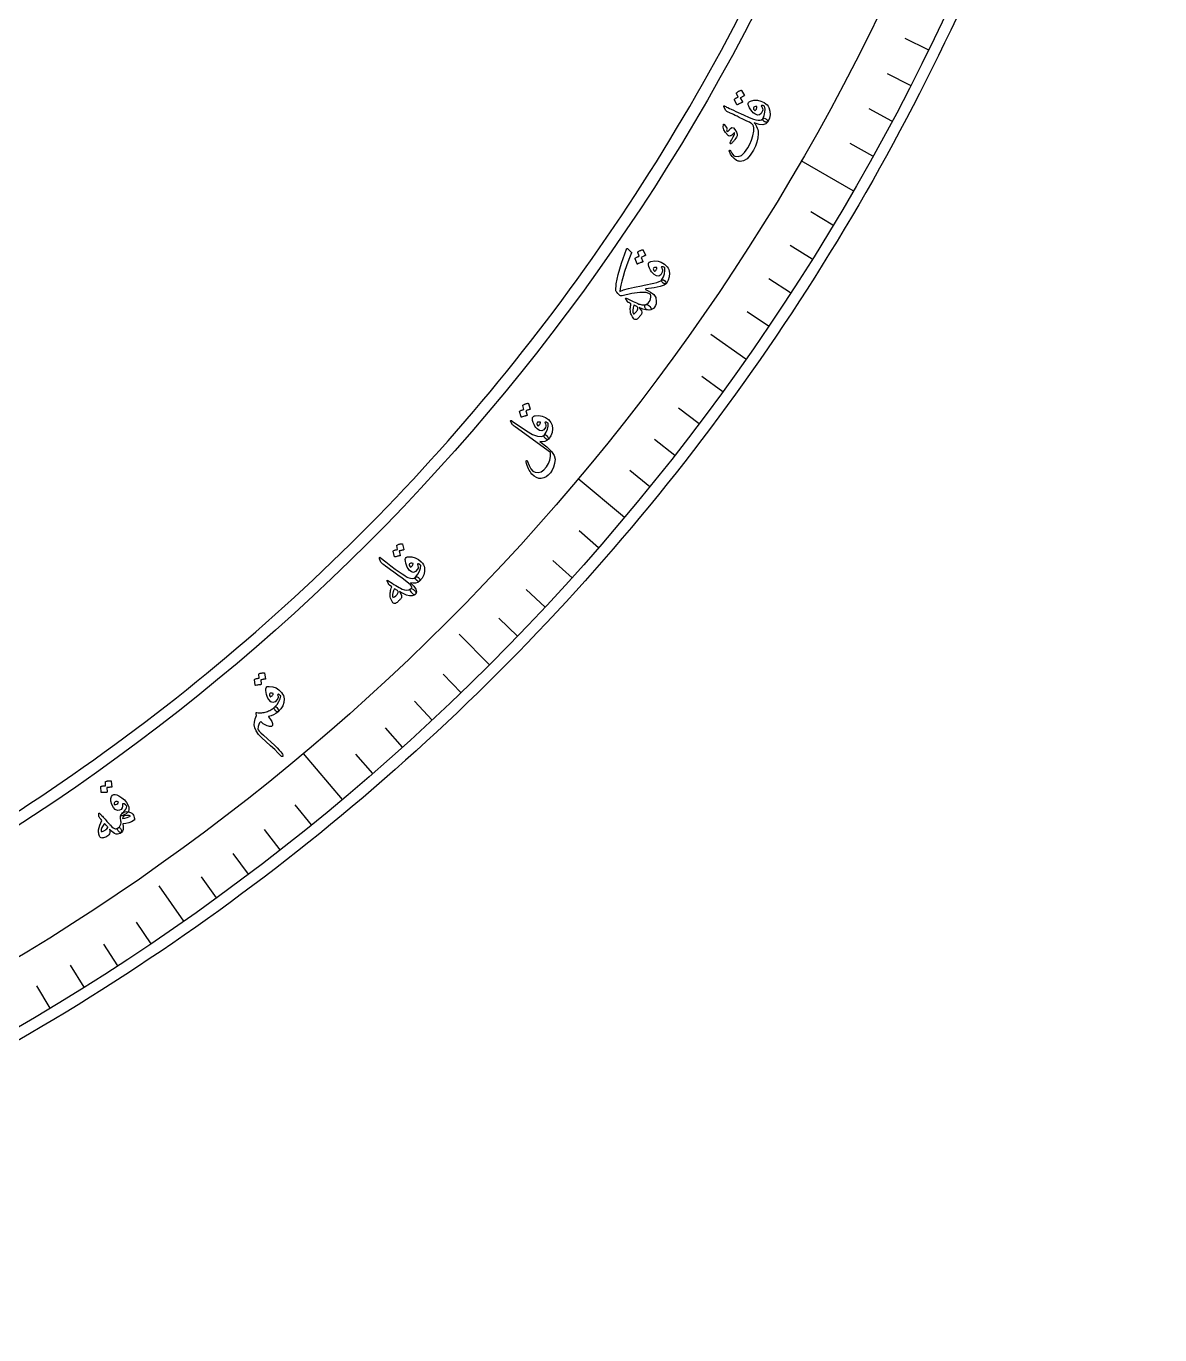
# Model space of a CAD drawing. Header units: millimetres. Extents: x -92 to 92, y -92 to 118.
# Drawn here: x 45.9 to 91, y -91 to -39 of the extents above; entities that cross this region are included whole.
import ezdxf

# ---------------------------------------------------------------- set-up
doc = ezdxf.new("R2010")
doc.units = ezdxf.units.MM
for name, color, linetype in [('CUT_INNER', 6, 'Continuous'), ('CUT_OUTER', 1, 'Continuous'), ('ENGRAVE', 7, 'Continuous'), ('ENGRAVE_FINE', 8, 'Continuous'), ('TEXT', 5, 'Continuous')]:
    doc.layers.add(name, color=color, linetype=linetype)

msp = doc.modelspace()

# ---------------------------------------------------------------- linework, layer by layer
at = {"layer": 'CUT_INNER'}
msp.add_lwpolyline([(45.656, -70.1783), (46.0857, -69.8968), (46.5137, -69.6127), (46.94, -69.326), (47.3645, -69.0367), (47.7872, -68.7448), (48.2081, -68.4502), (48.6272, -68.1532), (49.0445, -67.8535), (49.4599, -67.5513), (49.8734, -67.2465), (50.2851, -66.9393), (50.6949, -66.6295), (51.1028, -66.3171), (51.5087, -66.0023), (51.9127, -65.685), (52.3148, -65.3653), (52.7149, -65.043), (53.113, -64.7184), (53.5091, -64.3913), (53.9032, -64.0617), (54.2952, -63.7298), (54.6853, -63.3954), (55.0732, -63.0587), (55.4591, -62.7196), (55.8429, -62.3781), (56.2246, -62.0343), (56.6042, -61.6881), (56.9816, -61.3396), (57.3569, -60.9889), (57.7301, -60.6358), (58.101, -60.2804), (58.4698, -59.9228), (58.8364, -59.5629), (59.2007, -59.2007), (59.5629, -58.8364), (59.9228, -58.4698), (60.2804, -58.101), (60.6358, -57.7301), (60.9889, -57.3569), (61.3396, -56.9816), (61.6881, -56.6042), (62.0343, -56.2246), (62.3781, -55.8429), (62.7196, -55.4591), (63.0587, -55.0732), (63.3954, -54.6853), (63.7298, -54.2952), (64.0617, -53.9032), (64.3913, -53.5091), (64.7184, -53.113), (65.043, -52.7149), (65.3653, -52.3148), (65.685, -51.9127), (66.0023, -51.5087), (66.3171, -51.1028), (66.6295, -50.6949), (66.9393, -50.2851), (67.2465, -49.8734), (67.5513, -49.4599), (67.8535, -49.0445), (68.1532, -48.6272), (68.4502, -48.2081), (68.7448, -47.7872), (69.0367, -47.3645), (69.326, -46.94), (69.6127, -46.5137), (69.8968, -46.0857), (70.1783, -45.656), (70.4571, -45.2245), (70.7333, -44.7913), (71.0068, -44.3565), (71.2776, -43.92), (71.5457, -43.4818), (71.8112, -43.042), (72.0739, -42.6005), (72.334, -42.1575), (72.5913, -41.7129), (72.8459, -41.2667), (73.0977, -40.8189), (73.3468, -40.3696), (73.5931, -39.9188), (73.8367, -39.4665), (74.0774, -39.0127), (74.3154, -38.5575)], dxfattribs=at)
at = {"layer": 'CUT_OUTER'}
msp.add_lwpolyline([(82.9535, -38.613), (82.715, -39.1213), (82.4734, -39.6281), (82.2287, -40.1334), (81.9809, -40.6372), (81.73, -41.1394), (81.4761, -41.6401), (81.219, -42.1393), (80.9589, -42.6368), (80.6958, -43.1328), (80.4296, -43.6271), (80.1604, -44.1198), (79.8882, -44.6108), (79.613, -45.1002), (79.3347, -45.5878), (79.0535, -46.0738), (78.7693, -46.558), (78.4822, -47.0404), (78.1921, -47.5211), (77.899, -48), (77.603, -48.477), (77.3041, -48.9523), (77.0023, -49.4257), (76.6976, -49.8972), (76.39, -50.3669), (76.0795, -50.8347), (75.7661, -51.3005), (75.4499, -51.7645), (75.1309, -52.2264), (74.809, -52.6864), (74.4843, -53.1445), (74.1568, -53.6005), (73.8266, -54.0545), (73.4935, -54.5065), (73.1577, -54.9564), (72.8191, -55.4043), (72.4778, -55.85), (72.1337, -56.2937), (71.7869, -56.7352), (71.4375, -57.1746), (71.0853, -57.6119), (70.7305, -58.047), (70.373, -58.4799), (70.0128, -58.9106), (69.65, -59.3391), (69.2846, -59.7653), (68.9166, -60.1893), (68.546, -60.611), (68.1728, -61.0305), (67.797, -61.4476), (67.4187, -61.8625), (67.0379, -62.275), (66.6545, -62.6852), (66.2686, -63.093), (65.8802, -63.4984), (65.4894, -63.9014), (65.096, -64.3021), (64.7003, -64.7003), (64.3021, -65.096), (63.9014, -65.4894), (63.4984, -65.8802), (63.093, -66.2686), (62.6852, -66.6545), (62.275, -67.0379), (61.8625, -67.4187), (61.4476, -67.797), (61.0305, -68.1728), (60.611, -68.546), (60.1893, -68.9166), (59.7653, -69.2846), (59.3391, -69.65), (58.9106, -70.0128), (58.4799, -70.373), (58.047, -70.7305), (57.6119, -71.0853), (57.1746, -71.4375), (56.7352, -71.7869), (56.2937, -72.1337), (55.85, -72.4778), (55.4043, -72.8191), (54.9564, -73.1577), (54.5065, -73.4935), (54.0545, -73.8266), (53.6005, -74.1568), (53.1445, -74.4843), (52.6864, -74.809), (52.2264, -75.1309), (51.7645, -75.4499), (51.3005, -75.7661), (50.8347, -76.0795), (50.3669, -76.39), (49.8972, -76.6976), (49.4257, -77.0023), (48.9523, -77.3041), (48.477, -77.603), (48, -77.899), (47.5211, -78.1921), (47.0404, -78.4822), (46.558, -78.7693), (46.0738, -79.0535), (45.5878, -79.3347)], dxfattribs=at)
at = {"layer": 'ENGRAVE'}
for points in [[(78.8372, -45.5167), (76.7627, -44.3189)], [(74.5702, -52.2146), (73.1685, -51.2332)], [(69.7356, -58.5151), (67.9006, -56.9753)], [(64.3703, -64.3703), (63.1604, -63.1604)], [(58.5151, -69.7356), (56.9753, -67.9006)], [(52.2146, -74.5702), (51.2332, -73.1685)]]:
    msp.add_lwpolyline(points, dxfattribs=at)
for radius in [91.0333, 88.6379, 84.1891]:
    msp.add_circle((0, 0), radius, dxfattribs=at)
at = {"layer": 'ENGRAVE_FINE'}
for points in [[(81.8202, -39.9064), (80.8975, -39.4563)], [(81.1113, -41.3283), (80.1966, -40.8622)], [(80.3777, -42.7376), (79.4712, -42.2556)], [(79.6196, -44.1338), (78.7217, -43.6361)], [(78.0308, -46.8856), (77.1508, -46.3569)], [(77.2007, -48.2403), (76.33, -47.6963)], [(76.347, -49.5803), (75.486, -49.0212)], [(75.4701, -50.9052), (74.619, -50.3311)], [(73.6475, -53.5081), (72.817, -52.9046)], [(72.7025, -54.7852), (71.8826, -54.1674)], [(71.7353, -56.0457), (70.9263, -55.4137)], [(70.7462, -57.2891), (69.9484, -56.6431)], [(68.7037, -59.7233), (67.9289, -59.0497)], [(67.651, -60.9132), (66.888, -60.2263)], [(66.5776, -62.0846), (65.8267, -61.3844)], [(65.4839, -63.2371), (64.7454, -62.5239)], [(63.2371, -65.4839), (62.5239, -64.7454)], [(62.0846, -66.5776), (61.3844, -65.8267)], [(60.9132, -67.651), (60.2263, -66.888)], [(59.7233, -68.7037), (59.0497, -67.9289)], [(57.2891, -70.7462), (56.6431, -69.9484)], [(56.0457, -71.7353), (55.4137, -70.9263)], [(54.7852, -72.7025), (54.1674, -71.8826)], [(53.5081, -73.6475), (52.9046, -72.817)], [(50.9052, -75.4701), (50.3311, -74.619)], [(49.5803, -76.347), (49.0212, -75.486)], [(48.2403, -77.2007), (47.6963, -76.33)], [(46.8856, -78.0308), (46.3569, -77.1508)]]:
    msp.add_lwpolyline(points, dxfattribs=at)
at = {"layer": 'TEXT'}
for points in [[(74.1902, -41.6372), (74.1889, -41.6329), (74.1894, -41.6281), (74.1917, -41.6228), (74.1956, -41.6171), (74.216, -41.6), (74.2368, -41.5841), (74.2581, -41.5693), (74.2798, -41.5557), (74.3022, -41.5432), (74.3255, -41.5317), (74.3497, -41.5212), (74.3747, -41.5118), (74.3813, -41.5109), (74.387, -41.5121), (74.3919, -41.5154), (74.3961, -41.5208), (74.5066, -41.7217), (74.5072, -41.7259), (74.5048, -41.7302), (74.4994, -41.7346), (74.491, -41.7391), (74.4841, -41.7417), (74.4741, -41.7464), (74.4608, -41.7533), (74.4442, -41.7623), (74.4242, -41.7736), (74.4006, -41.7872), (74.3732, -41.803), (74.3422, -41.8212), (74.4265, -41.9791), (74.4284, -41.9853), (74.4265, -41.9908), (74.421, -41.9957), (74.4118, -42), (74.4038, -42.0036), (74.3916, -42.0097), (74.3752, -42.018), (74.3544, -42.0287), (74.3293, -42.0419), (74.2996, -42.0581), (74.2653, -42.077), (74.2265, -42.0989), (74.2212, -42.1004), (74.217, -42.1), (74.2139, -42.0977), (74.2119, -42.0935), (74.1104, -41.8936), (74.1091, -41.8893), (74.1096, -41.8845), (74.1119, -41.8792), (74.1158, -41.8735), (74.1323, -41.8585), (74.1494, -41.8446), (74.1672, -41.8318), (74.1857, -41.8201), (74.2046, -41.8094), (74.224, -41.7996), (74.2437, -41.7908), (74.2639, -41.7829)], [(73.6941, -42.1648), (73.6857, -42.1456), (73.6867, -42.1352), (73.6972, -42.1333), (73.7171, -42.1402), (73.7343, -42.1481), (73.7627, -42.1615), (73.8021, -42.1804), (73.8527, -42.2046), (73.9144, -42.2341), (73.9873, -42.2688), (74.0715, -42.3086), (74.1669, -42.3535), (74.4666, -42.4922), (74.6988, -42.5948), (74.8636, -42.6614), (74.9608, -42.6919), (75.0522, -42.7031), (75.1289, -42.7006), (75.1908, -42.6845), (75.238, -42.6549), (75.2583, -42.6398), (75.2805, -42.6317), (75.3046, -42.6307), (75.3307, -42.6366), (75.3564, -42.6476), (75.3795, -42.662), (75.4, -42.6797), (75.4179, -42.7007), (75.4316, -42.7219), (75.4396, -42.7403), (75.4418, -42.7558), (75.4383, -42.7684), (75.3581, -42.8531), (75.2419, -42.8875), (75.0898, -42.8717), (74.9018, -42.8056), (74.934, -42.8509), (74.9641, -42.9017), (74.9921, -42.958), (75.0181, -43.0198), (75.0378, -43.0793), (75.0513, -43.1366), (75.0586, -43.192), (75.0597, -43.2452), (75.042, -43.4115), (75.0048, -43.5752), (74.948, -43.7364), (74.8716, -43.8948), (74.7437, -44.0972), (74.6117, -44.2399), (74.4761, -44.3229), (74.3369, -44.3464), (74.2984, -44.3418), (74.2627, -44.3335), (74.2299, -44.3218), (74.1999, -44.3065), (74.1024, -44.2332), (74.0214, -44.1485), (73.9569, -44.0526), (73.9086, -43.9453), (73.9063, -43.9362), (73.9059, -43.9274), (73.9075, -43.9191), (73.9111, -43.9112), (73.9156, -43.9057), (73.9214, -43.9025), (73.9285, -43.9015), (73.9369, -43.9028), (73.944, -43.9068), (73.9508, -43.9133), (73.9572, -43.9221), (73.9634, -43.9334), (74.0081, -44.0147), (74.0508, -44.0767), (74.0916, -44.1195), (74.1306, -44.1428), (74.2579, -44.1553), (74.386, -44.1038), (74.5145, -43.9882), (74.6433, -43.8085), (74.7227, -43.6582), (74.7881, -43.4961), (74.8395, -43.3223), (74.877, -43.137), (74.8817, -43.0713), (74.8777, -43.0087), (74.8648, -42.9493), (74.843, -42.8929), (74.8325, -42.8763), (74.8149, -42.8584), (74.7904, -42.839), (74.759, -42.8182), (74.7041, -42.7868), (74.6099, -42.7387), (74.4766, -42.6741), (74.3042, -42.5929), (74.2138, -42.5507), (74.1358, -42.5142), (74.0701, -42.4836), (74.0168, -42.4588), (73.9755, -42.4396), (73.946, -42.4259), (73.9283, -42.4176), (73.9225, -42.4149), (73.8622, -42.3856), (73.8154, -42.3571), (73.7822, -42.3295), (73.7625, -42.3028)], [(74.6703, -41.9999), (74.6811, -41.9859), (74.6973, -41.9728), (74.7189, -41.9605), (74.7459, -41.949), (74.8874, -41.9144), (75.0259, -41.9125), (75.1614, -41.9434), (75.2939, -42.0072), (75.3569, -42.0513), (75.4086, -42.0984), (75.4492, -42.1484), (75.4786, -42.2014), (75.5208, -42.3436), (75.528, -42.486), (75.5001, -42.6284), (75.437, -42.7707), (75.4262, -42.7824), (75.41, -42.7886), (75.3885, -42.7892), (75.3617, -42.7841), (75.3477, -42.78), (75.334, -42.7747), (75.3206, -42.7683), (75.3074, -42.7607), (75.2947, -42.7525), (75.2829, -42.7442), (75.2718, -42.7358), (75.2616, -42.7273), (75.2452, -42.7101), (75.2357, -42.6926), (75.2328, -42.675), (75.2367, -42.6571), (75.2932, -42.5162), (75.3247, -42.3842), (75.3312, -42.261), (75.3127, -42.1467), (75.2792, -42.1329), (75.2516, -42.1236), (75.23, -42.1186), (75.2144, -42.1181), (75.1997, -42.1198), (75.1889, -42.1229), (75.1821, -42.1275), (75.1793, -42.1336), (75.1784, -42.1384), (75.1786, -42.1427), (75.1797, -42.1465), (75.1819, -42.1498), (75.214, -42.196), (75.2331, -42.2416), (75.2394, -42.2866), (75.2328, -42.331), (75.1812, -42.4418), (75.1112, -42.4983), (75.0229, -42.5008), (74.9163, -42.449), (74.8624, -42.4067), (74.8112, -42.3543), (74.7628, -42.2917), (74.7171, -42.2191), (74.6817, -42.1497), (74.6621, -42.0901), (74.6583, -42.0402), (74.6703, -41.9999)], [(74.8699, -42.2087), (74.8637, -42.2343), (74.8705, -42.2611), (74.8902, -42.2889), (74.923, -42.3178), (74.9289, -42.3209), (74.9333, -42.3229), (74.9362, -42.3236), (74.9376, -42.3231), (74.9557, -42.3038), (74.9714, -42.2828), (74.9847, -42.2601), (74.9957, -42.2357), (75.0029, -42.2128), (75.0061, -42.1924), (75.0053, -42.1746), (75.0005, -42.1593), (74.9506, -42.1642), (74.9122, -42.174), (74.8853, -42.1889), (74.8699, -42.2087)], [(73.6738, -42.8758), (73.6767, -42.8721), (73.6805, -42.8695), (73.685, -42.8681), (73.6903, -42.8679), (73.6942, -42.8691), (73.6981, -42.871), (73.702, -42.8736), (73.7058, -42.8769), (73.7962, -42.9911), (73.8048, -43.0036), (73.8105, -43.0148), (73.8133, -43.0247), (73.8131, -43.0332), (73.805, -43.0653), (73.8017, -43.0948), (73.8032, -43.1216), (73.8097, -43.1457), (73.8159, -43.1534), (73.8269, -43.1543), (73.8426, -43.1484), (73.863, -43.1357), (73.8744, -43.1259), (73.8858, -43.1156), (73.8972, -43.1047), (73.9085, -43.0932), (73.9199, -43.081), (73.9314, -43.068), (73.943, -43.0541), (73.9547, -43.0393), (74.0105, -42.9972), (74.0688, -43.0072), (74.1298, -43.0695), (74.1932, -43.184), (74.2082, -43.2248), (74.2171, -43.2613), (74.2199, -43.2936), (74.2167, -43.3216), (74.2075, -43.3491), (74.1898, -43.3842), (74.1635, -43.4268), (74.1288, -43.477), (74.1104, -43.5022), (74.092, -43.5256), (74.0736, -43.5472), (74.0552, -43.5668), (74.0372, -43.5849), (74.0199, -43.6015), (74.0035, -43.6168), (73.9879, -43.6307), (73.9757, -43.6378), (73.9645, -43.6413), (73.9543, -43.6414), (73.945, -43.638), (73.9371, -43.6315), (73.9333, -43.6237), (73.9337, -43.6146), (73.9381, -43.6043), (73.954, -43.5725), (73.9727, -43.5367), (73.994, -43.497), (74.018, -43.4533), (74.0627, -43.3718), (74.0945, -43.3063), (74.1135, -43.2569), (74.1197, -43.2237), (74.1192, -43.2186), (74.1169, -43.2147), (74.1127, -43.2119), (74.1068, -43.2103), (74.1025, -43.2104), (74.0975, -43.2123), (74.0919, -43.216), (74.0855, -43.2215), (74.0328, -43.2762), (74.0095, -43.2983), (73.9863, -43.3152), (73.963, -43.327), (73.9398, -43.3337), (73.9155, -43.3366), (73.8937, -43.334), (73.8744, -43.3258), (73.8576, -43.312), (73.7563, -43.199), (73.6919, -43.0886), (73.6644, -42.9809), (73.6738, -42.8758)], [(69.8218, -47.8291), (69.8262, -47.8235), (69.8309, -47.8193), (69.8358, -47.8163), (69.8409, -47.8147), (69.849, -47.814), (69.8577, -47.8163), (69.867, -47.8217), (69.8769, -47.8302), (70.0069, -47.9528), (70.0123, -47.9594), (70.0152, -47.9668), (70.0154, -47.9752), (70.0131, -47.9845), (69.9116, -48.2527), (69.822, -48.4992), (69.7447, -48.7241), (69.6797, -48.9275), (69.6275, -49.1093), (69.5882, -49.2694), (69.562, -49.4078), (69.549, -49.5245), (69.7037, -49.4596), (69.8989, -49.3995), (70.1347, -49.3441), (70.4111, -49.293), (70.526, -49.2718), (70.6466, -49.2474), (70.7729, -49.2197), (70.9049, -49.1886), (71.0254, -49.1572), (71.1171, -49.1283), (71.1801, -49.102), (71.2144, -49.0785), (71.2512, -49.0555), (71.2921, -49.0603), (71.3373, -49.093), (71.3865, -49.1534), (71.398, -49.1722), (71.4048, -49.1878), (71.4068, -49.2001), (71.404, -49.2092), (71.3219, -49.268), (71.1587, -49.3233), (70.9147, -49.3747), (70.5899, -49.4213), (70.5761, -49.4279), (70.5692, -49.4341), (70.5691, -49.4401), (70.5758, -49.4458), (70.6838, -49.5008), (70.7747, -49.5523), (70.8484, -49.6004), (70.905, -49.6451), (70.9353, -49.6829), (70.9597, -49.7219), (70.9784, -49.7618), (70.9912, -49.8028), (71.0038, -49.8771), (71.0042, -49.948), (70.9924, -50.0156), (70.9685, -50.0797), (70.9317, -50.1446), (70.8889, -50.1946), (70.8401, -50.2297), (70.7854, -50.2499), (70.7132, -50.2601), (70.6545, -50.2541), (70.6092, -50.2319), (70.5773, -50.1937), (70.5534, -50.1396), (70.5473, -50.0967), (70.5592, -50.065), (70.5891, -50.0445), (70.6401, -50.0181), (70.6846, -49.9815), (70.7225, -49.9348), (70.7539, -49.8779), (70.7759, -49.8155), (70.786, -49.7522), (70.7842, -49.688), (70.7705, -49.6229), (70.5936, -49.5673), (70.3469, -49.5614), (70.0304, -49.6043), (69.6442, -49.6952), (69.6116, -49.6993), (69.58, -49.6937), (69.5495, -49.6784), (69.5201, -49.6533), (69.4667, -49.5981), (69.428, -49.5533), (69.4038, -49.5189), (69.3941, -49.4949), (69.405, -49.2178), (69.4806, -48.8493), (69.6194, -48.3891), (69.8197, -47.8367), (69.8203, -47.8357), (69.8207, -47.8347), (69.8208, -47.8338), (69.8208, -47.8329), (69.8207, -47.832), (69.8208, -47.831), (69.8212, -47.8301), (69.8218, -47.8291)], [(70.2626, -47.9688), (70.2617, -47.9644), (70.2626, -47.9597), (70.2653, -47.9546), (70.2697, -47.9492), (70.2915, -47.934), (70.3137, -47.92), (70.3362, -47.9072), (70.359, -47.8955), (70.3824, -47.885), (70.4066, -47.8756), (70.4316, -47.8673), (70.4574, -47.86), (70.464, -47.8597), (70.4696, -47.8615), (70.4742, -47.8652), (70.4779, -47.8709), (70.5703, -48.0807), (70.5706, -48.0849), (70.5678, -48.089), (70.5621, -48.0929), (70.5533, -48.0967), (70.5463, -48.0986), (70.5358, -48.1024), (70.522, -48.1081), (70.5047, -48.1157), (70.4838, -48.1252), (70.459, -48.1366), (70.4304, -48.15), (70.3979, -48.1654), (70.4681, -48.3301), (70.4694, -48.3364), (70.4671, -48.3417), (70.4612, -48.3461), (70.4516, -48.3496), (70.4434, -48.3526), (70.4307, -48.3575), (70.4135, -48.3644), (70.3919, -48.3732), (70.3657, -48.3842), (70.3347, -48.3977), (70.2989, -48.4136), (70.2583, -48.4319), (70.2529, -48.433), (70.2488, -48.4322), (70.2459, -48.4297), (70.2442, -48.4253), (70.1606, -48.2173), (70.1598, -48.2129), (70.1607, -48.2081), (70.1634, -48.2031), (70.1678, -48.1977), (70.1856, -48.1842), (70.2038, -48.1719), (70.2227, -48.1607), (70.2421, -48.1506), (70.2619, -48.1416), (70.2821, -48.1336), (70.3025, -48.1265), (70.3232, -48.1204)], [(70.7091, -48.3722), (70.7211, -48.3592), (70.7384, -48.3475), (70.761, -48.3371), (70.7888, -48.3281), (70.9329, -48.306), (71.071, -48.3162), (71.2033, -48.3588), (71.3297, -48.434), (71.3885, -48.4835), (71.436, -48.5349), (71.4721, -48.5882), (71.4967, -48.6436), (71.5263, -48.789), (71.521, -48.9315), (71.4807, -49.0709), (71.4055, -49.2071), (71.3936, -49.2178), (71.3769, -49.2226), (71.3555, -49.2212), (71.3293, -49.2139), (71.3157, -49.2085), (71.3025, -49.202), (71.2897, -49.1945), (71.2772, -49.1858), (71.2653, -49.1765), (71.2543, -49.1672), (71.244, -49.1579), (71.2345, -49.1485), (71.2197, -49.1299), (71.2117, -49.1117), (71.2104, -49.0939), (71.2158, -49.0764), (71.2845, -48.941), (71.3274, -48.8122), (71.3446, -48.6901), (71.3362, -48.5746), (71.304, -48.558), (71.2774, -48.5462), (71.2563, -48.5394), (71.2408, -48.5375), (71.226, -48.5379), (71.215, -48.5401), (71.2078, -48.5441), (71.2044, -48.5499), (71.2031, -48.5546), (71.2029, -48.5589), (71.2038, -48.5628), (71.2057, -48.5662), (71.2336, -48.615), (71.2487, -48.6621), (71.251, -48.7075), (71.2405, -48.7512), (71.1794, -48.857), (71.1047, -48.9073), (71.0165, -48.9019), (70.9149, -48.8411), (70.8649, -48.7942), (70.8185, -48.7375), (70.7757, -48.6709), (70.7366, -48.5946), (70.7074, -48.5224), (70.6931, -48.4613), (70.6936, -48.4112), (70.7091, -48.3722)], [(70.8897, -48.5976), (70.8813, -48.6226), (70.8857, -48.6498), (70.9029, -48.6793), (70.933, -48.7109), (70.9386, -48.7146), (70.9429, -48.7169), (70.9457, -48.7179), (70.9471, -48.7175), (70.9668, -48.6999), (70.9843, -48.6803), (70.9996, -48.6588), (71.0127, -48.6355), (71.0218, -48.6133), (71.0268, -48.5933), (71.0276, -48.5755), (71.0241, -48.5598), (70.974, -48.5603), (70.9349, -48.5668), (70.9068, -48.5792), (70.8897, -48.5976)], [(70.5927, -50.0439), (70.6267, -50.0399), (70.6627, -50.0502), (70.7006, -50.0749), (70.7406, -50.114), (70.7803, -50.165), (70.8012, -50.2043), (70.8034, -50.232), (70.7868, -50.2478), (70.7003, -50.2644), (70.593, -50.2545), (70.4647, -50.2181), (70.3156, -50.1553), (70.3748, -50.232), (70.4129, -50.2965), (70.4299, -50.3487), (70.4257, -50.3885), (70.4176, -50.4057), (70.4078, -50.4235), (70.3964, -50.4419), (70.3834, -50.4609), (70.369, -50.4806), (70.3538, -50.501), (70.3377, -50.5221), (70.3206, -50.544), (70.2883, -50.5809), (70.2607, -50.6085), (70.2379, -50.6269), (70.2197, -50.6359), (70.1825, -50.6396), (70.1513, -50.6357), (70.1259, -50.6241), (70.1064, -50.6049), (70.0547, -50.5229), (70.0164, -50.4562), (69.9916, -50.4048), (69.9802, -50.3686), (69.9745, -50.3272), (69.9709, -50.2851), (69.9693, -50.2424), (69.9697, -50.199), (69.9723, -50.1545), (69.977, -50.1087), (69.9838, -50.0615), (69.9928, -50.0129), (69.9042, -49.9652), (69.8859, -49.9553), (69.871, -49.9446), (69.8593, -49.9331), (69.8509, -49.9209), (69.7883, -49.8105), (69.7832, -49.7931), (69.7899, -49.7851), (69.8085, -49.7862), (69.839, -49.7966), (69.9278, -49.8415), (70.0095, -49.8821), (70.0842, -49.9185), (70.1519, -49.9507), (70.2127, -49.9783), (70.2665, -50.0009), (70.3135, -50.0186), (70.3536, -50.0314), (70.4235, -50.0477), (70.4866, -50.0552), (70.543, -50.0539), (70.5927, -50.0439)], [(70.1153, -50.0659), (70.0849, -50.1716), (70.0719, -50.2651), (70.0761, -50.3464), (70.0978, -50.4154), (70.1195, -50.4071), (70.1423, -50.393), (70.1662, -50.3728), (70.1912, -50.3468), (70.2039, -50.3306), (70.2161, -50.3138), (70.2277, -50.2964), (70.2387, -50.2784), (70.2489, -50.2596), (70.258, -50.2398), (70.2661, -50.2191), (70.273, -50.1974), (70.2743, -50.1675), (70.2589, -50.1401), (70.227, -50.1149), (70.1784, -50.092), (70.1547, -50.0834), (70.1363, -50.0761), (70.1232, -50.0703), (70.1153, -50.0659)], [(65.6903, -54.0613), (65.6899, -54.0568), (65.6912, -54.0522), (65.6943, -54.0474), (65.6992, -54.0424), (65.7223, -54.0292), (65.7456, -54.0172), (65.7691, -54.0064), (65.7929, -53.9969), (65.8172, -53.9885), (65.8421, -53.9813), (65.8677, -53.9752), (65.8941, -53.9704), (65.9007, -53.9707), (65.9061, -53.9729), (65.9104, -53.977), (65.9135, -53.983), (65.9868, -54.2003), (65.9867, -54.2045), (65.9836, -54.2083), (65.9775, -54.2117), (65.9684, -54.2146), (65.9612, -54.2159), (65.9505, -54.2188), (65.9362, -54.2232), (65.9183, -54.2292), (65.8966, -54.2368), (65.8709, -54.246), (65.8412, -54.2568), (65.8075, -54.2692), (65.8626, -54.4395), (65.8634, -54.4459), (65.8606, -54.451), (65.8543, -54.4548), (65.8445, -54.4574), (65.836, -54.4597), (65.8229, -54.4634), (65.8053, -54.4687), (65.783, -54.4756), (65.7559, -54.4842), (65.7238, -54.4949), (65.6867, -54.5075), (65.6446, -54.5221), (65.6392, -54.5227), (65.6351, -54.5216), (65.6325, -54.5188), (65.6312, -54.5143), (65.5665, -54.2996), (65.5661, -54.2952), (65.5674, -54.2905), (65.5706, -54.2857), (65.5755, -54.2808), (65.5943, -54.2689), (65.6136, -54.2583), (65.6334, -54.2488), (65.6536, -54.2405), (65.6742, -54.2333), (65.695, -54.2271), (65.716, -54.2219), (65.7372, -54.2177)], [(65.8338, -55.0666), (66.074, -55.2082), (66.2784, -55.2807), (66.4471, -55.2842), (66.5797, -55.2187), (66.5951, -55.2202), (66.6166, -55.2343), (66.6443, -55.261), (66.6782, -55.3004), (66.7037, -55.3328), (66.719, -55.3593), (66.7243, -55.38), (66.7195, -55.3948), (66.6536, -55.4542), (66.5741, -55.4896), (66.4811, -55.5012), (66.3747, -55.4889), (66.6436, -55.6959), (66.8335, -55.8817), (66.9441, -56.0466), (66.9754, -56.1905), (66.9535, -56.3595), (66.9157, -56.5068), (66.862, -56.6325), (66.7925, -56.7364), (66.7072, -56.8266), (66.6174, -56.8937), (66.5231, -56.9377), (66.4245, -56.9586), (66.326, -56.9551), (66.2319, -56.9257), (66.1422, -56.8706), (66.0568, -56.7898), (66.0167, -56.7403), (65.9796, -56.6872), (65.9456, -56.6307), (65.9145, -56.5706), (65.8866, -56.5068), (65.8619, -56.4393), (65.8404, -56.3681), (65.822, -56.2931), (65.8213, -56.2836), (65.8225, -56.2748), (65.8255, -56.2669), (65.8304, -56.2596), (65.8358, -56.2548), (65.8421, -56.2519), (65.8492, -56.251), (65.8571, -56.252), (65.8649, -56.2555), (65.8715, -56.2618), (65.877, -56.2709), (65.8813, -56.2828), (65.9393, -56.4486), (66.0087, -56.5757), (66.0898, -56.6642), (66.1827, -56.7138), (66.3016, -56.7277), (66.4177, -56.696), (66.531, -56.6186), (66.6411, -56.4955), (66.718, -56.3691), (66.7695, -56.2326), (66.7959, -56.086), (66.7969, -55.9294), (65.3845, -54.9055), (65.3509, -54.8808), (65.3237, -54.8585), (65.3028, -54.8387), (65.2882, -54.8212), (65.2014, -54.6858), (65.2031, -54.6633), (65.2156, -54.6549), (65.239, -54.6604), (65.2731, -54.6799)], [(66.099, -54.5029), (66.1121, -54.4911), (66.1303, -54.481), (66.1537, -54.4727), (66.1823, -54.4662), (66.3277, -54.457), (66.4644, -54.4795), (66.5924, -54.5338), (66.7115, -54.6201), (66.7657, -54.6746), (66.8084, -54.73), (66.8395, -54.7864), (66.8591, -54.8437), (66.8756, -54.9912), (66.8576, -55.1326), (66.805, -55.2679), (66.7179, -55.3968), (66.7051, -55.4064), (66.6881, -55.4097), (66.6668, -55.4064), (66.6414, -55.3968), (66.6283, -55.3902), (66.6157, -55.3826), (66.6036, -55.3739), (66.592, -55.3641), (66.581, -55.3538), (66.5708, -55.3435), (66.5614, -55.3333), (66.5528, -55.3232), (66.5398, -55.3033), (66.5334, -55.2845), (66.5337, -55.2666), (66.5407, -55.2497), (66.6212, -55.121), (66.6754, -54.9965), (66.7035, -54.8764), (66.7054, -54.7607), (66.6749, -54.7412), (66.6494, -54.7271), (66.629, -54.7184), (66.6137, -54.7152), (66.5989, -54.7142), (66.5878, -54.7154), (66.5803, -54.7188), (66.5764, -54.7243), (66.5747, -54.7289), (66.5741, -54.7331), (66.5746, -54.737), (66.5762, -54.7406), (66.5996, -54.7918), (66.6104, -54.84), (66.6087, -54.8854), (66.5943, -54.928), (66.524, -55.0279), (66.4451, -55.0713), (66.3578, -55.0581), (66.262, -54.9884), (66.2163, -54.9372), (66.1752, -54.8766), (66.1386, -54.8065), (66.1065, -54.7269), (66.0838, -54.6524), (66.075, -54.5903), (66.0801, -54.5405), (66.099, -54.5029)], [(66.2587, -54.7437), (66.2481, -54.7678), (66.25, -54.7953), (66.2646, -54.8261), (66.2917, -54.8604), (66.2969, -54.8645), (66.3009, -54.8672), (66.3037, -54.8684), (66.3051, -54.8682), (66.3263, -54.8524), (66.3455, -54.8345), (66.3626, -54.8145), (66.3777, -54.7924), (66.3889, -54.7711), (66.3956, -54.7516), (66.398, -54.7339), (66.3959, -54.718), (66.346, -54.714), (66.3064, -54.717), (66.2773, -54.7268), (66.2587, -54.7437)], [(60.6817, -59.6286), (60.6817, -59.6241), (60.6834, -59.6196), (60.6869, -59.6151), (60.6922, -59.6106), (60.7164, -59.5995), (60.7406, -59.5896), (60.7651, -59.5809), (60.7896, -59.5735), (60.8145, -59.5672), (60.84, -59.5622), (60.866, -59.5585), (60.8927, -59.5559), (60.8992, -59.5568), (60.9044, -59.5595), (60.9083, -59.564), (60.9109, -59.5702), (60.9649, -59.7931), (60.9644, -59.7973), (60.9609, -59.8008), (60.9546, -59.8036), (60.9452, -59.8058), (60.938, -59.8065), (60.927, -59.8084), (60.9124, -59.8115), (60.8941, -59.8159), (60.8718, -59.8216), (60.8454, -59.8285), (60.8149, -59.8366), (60.7802, -59.846), (60.8201, -60.0205), (60.8203, -60.0269), (60.8171, -60.0318), (60.8105, -60.0351), (60.8005, -60.0368), (60.7918, -60.0382), (60.7785, -60.0408), (60.7604, -60.0446), (60.7376, -60.0494), (60.7099, -60.0557), (60.677, -60.0634), (60.6389, -60.0728), (60.5957, -60.0836), (60.5902, -60.0837), (60.5862, -60.0823), (60.5839, -60.0792), (60.583, -60.0746), (60.5375, -59.8551), (60.5374, -59.8506), (60.5391, -59.8461), (60.5427, -59.8416), (60.548, -59.8372), (60.5678, -59.827), (60.588, -59.8181), (60.6085, -59.8104), (60.6294, -59.8039), (60.6505, -59.7985), (60.6718, -59.7942), (60.6931, -59.7909), (60.7146, -59.7885)], [(61.2478, -61.4663), (61.2256, -61.4257), (61.2146, -61.3929), (61.2149, -61.3677), (61.2265, -61.3502), (61.2479, -61.3318), (61.2629, -61.3148), (61.2716, -61.2991), (61.2739, -61.2848), (61.2601, -61.2423), (61.2238, -61.1929), (61.1651, -61.1365), (61.0839, -61.0731), (60.8885, -60.9306), (60.7147, -60.8035), (60.5626, -60.6918), (60.4322, -60.5956), (60.3232, -60.5149), (60.2356, -60.45), (60.1694, -60.4009), (60.1244, -60.3676), (60.0959, -60.3443), (60.0735, -60.3235), (60.0571, -60.3053), (60.0468, -60.2896), (59.9922, -60.1562), (59.9858, -60.1194), (59.9886, -60.0991), (60.0009, -60.0953), (60.0224, -60.1079), (60.2458, -60.2814), (60.4449, -60.4332), (60.6195, -60.5636), (60.7697, -60.6725), (60.8954, -60.7602), (60.9962, -60.8272), (61.0724, -60.8736), (61.1237, -60.8992), (61.2207, -60.9287), (61.3035, -60.9362), (61.3719, -60.9217), (61.4261, -60.8853), (61.4434, -60.874), (61.4646, -60.871), (61.4896, -60.8764), (61.5185, -60.8902), (61.5422, -60.9061), (61.5622, -60.9252), (61.5786, -60.9475), (61.5913, -60.9731), (61.5988, -60.9974), (61.601, -61.0179), (61.5979, -61.0346), (61.5897, -61.0475), (61.5163, -61.1019), (61.4301, -61.1301), (61.3312, -61.1318), (61.2198, -61.1073), (61.3514, -61.2475), (61.4311, -61.3683), (61.4588, -61.4695), (61.4345, -61.5512), (61.4223, -61.5665), (61.4098, -61.5777), (61.3968, -61.5847), (61.3834, -61.5877), (61.3668, -61.5869), (61.3498, -61.5805), (61.3324, -61.5688), (61.3146, -61.5515), (61.3056, -61.5407), (61.2967, -61.53), (61.288, -61.5194), (61.2794, -61.5089), (61.271, -61.4984), (61.2629, -61.4878), (61.2552, -61.4771), (61.2478, -61.4663)], [(61.05, -60.1045), (61.0641, -60.0938), (61.0831, -60.0854), (61.1072, -60.0792), (61.1362, -60.0752), (61.2819, -60.0788), (61.4161, -60.1133), (61.5387, -60.1786), (61.6499, -60.275), (61.699, -60.3341), (61.7367, -60.393), (61.7627, -60.4519), (61.7772, -60.5108), (61.7807, -60.6591), (61.7503, -60.7984), (61.686, -60.9285), (61.5879, -61.0493), (61.5743, -61.0578), (61.557, -61.0595), (61.5362, -61.0544), (61.5117, -61.0425), (61.4992, -61.0349), (61.4874, -61.0261), (61.4761, -61.0164), (61.4653, -61.0056), (61.4553, -60.9944), (61.446, -60.9833), (61.4376, -60.9723), (61.4299, -60.9614), (61.4187, -60.9405), (61.414, -60.9212), (61.4158, -60.9034), (61.4243, -60.8871), (61.5158, -60.766), (61.5808, -60.6468), (61.6193, -60.5297), (61.6314, -60.4146), (61.6027, -60.3925), (61.5785, -60.3762), (61.559, -60.3657), (61.544, -60.3611), (61.5294, -60.3589), (61.5182, -60.3591), (61.5104, -60.3618), (61.5061, -60.3669), (61.504, -60.3713), (61.503, -60.3755), (61.5032, -60.3795), (61.5044, -60.3832), (61.5232, -60.4362), (61.5298, -60.4852), (61.524, -60.5303), (61.506, -60.5714), (61.4272, -60.6648), (61.3448, -60.7011), (61.2589, -60.6802), (61.1697, -60.6024), (61.1287, -60.5474), (61.093, -60.4834), (61.0627, -60.4103), (61.0377, -60.3283), (61.0217, -60.2521), (61.0184, -60.1894), (61.0278, -60.1402), (61.05, -60.1045)], [(61.1878, -60.3583), (61.1752, -60.3814), (61.1747, -60.409), (61.1865, -60.441), (61.2105, -60.4775), (61.2154, -60.4821), (61.2191, -60.4851), (61.2217, -60.4866), (61.2232, -60.4864), (61.2457, -60.4725), (61.2663, -60.4564), (61.2852, -60.438), (61.3022, -60.4173), (61.3151, -60.3971), (61.3236, -60.3783), (61.3275, -60.3609), (61.3269, -60.3448), (61.2774, -60.3365), (61.2378, -60.3359), (61.2079, -60.3432), (61.1878, -60.3583)], [(60.8947, -61.3591), (60.9914, -61.3941), (61.079, -61.4042), (61.1573, -61.3896), (61.2265, -61.3502), (61.2462, -61.3401), (61.2688, -61.3388), (61.2942, -61.3463), (61.3227, -61.3627), (61.3361, -61.373), (61.3494, -61.384), (61.3624, -61.3956), (61.3751, -61.4079), (61.3874, -61.4211), (61.3987, -61.4351), (61.409, -61.45), (61.4185, -61.4659), (61.4325, -61.4936), (61.4401, -61.5167), (61.4414, -61.5353), (61.4363, -61.5494), (61.4058, -61.5798), (61.371, -61.6037), (61.332, -61.6209), (61.2886, -61.6315), (61.1834, -61.6303), (61.0642, -61.601), (60.9309, -61.5437), (60.7837, -61.4583), (60.8342, -61.5451), (60.864, -61.6164), (60.8731, -61.6722), (60.8614, -61.7125), (60.8497, -61.7289), (60.8368, -61.7457), (60.8226, -61.7628), (60.8072, -61.7802), (60.7904, -61.7981), (60.7721, -61.8165), (60.7523, -61.8355), (60.7311, -61.8551), (60.6907, -61.8897), (60.6578, -61.9144), (60.6322, -61.9292), (60.614, -61.934), (60.5758, -61.9333), (60.5447, -61.9248), (60.5208, -61.9084), (60.504, -61.8841), (60.4638, -61.7963), (60.4348, -61.7262), (60.4172, -61.6736), (60.4109, -61.6386), (60.4099, -61.5988), (60.4117, -61.5572), (60.4161, -61.5138), (60.4233, -61.4686), (60.4332, -61.4217), (60.4458, -61.3729), (60.461, -61.3224), (60.479, -61.2701), (60.3962, -61.208), (60.3867, -61.2001), (60.3779, -61.1928), (60.37, -61.186), (60.3629, -61.1798), (60.3567, -61.1739), (60.3519, -61.1681), (60.3482, -61.1625), (60.3458, -61.157), (60.2976, -61.0356), (60.2937, -61.017), (60.3017, -61.01), (60.3217, -61.0145), (60.3536, -61.0307), (60.4259, -61.0829), (60.497, -61.1318), (60.5669, -61.1773), (60.6356, -61.2196), (60.7029, -61.2588), (60.7685, -61.2951), (60.8325, -61.3285), (60.8947, -61.3591)], [(60.5906, -61.3469), (60.5815, -61.3635), (60.5723, -61.3811), (60.5632, -61.3996), (60.554, -61.419), (60.5452, -61.4395), (60.5374, -61.4614), (60.5304, -61.4847), (60.5243, -61.5093), (60.5186, -61.5336), (60.5144, -61.5576), (60.5118, -61.5815), (60.5108, -61.6051), (60.5115, -61.6284), (60.514, -61.6513), (60.5182, -61.6738), (60.5244, -61.6958), (60.5846, -61.6736), (60.64, -61.6333), (60.6906, -61.5747), (60.7363, -61.498), (60.7392, -61.4818), (60.7352, -61.464), (60.7241, -61.4446), (60.706, -61.4235)], [(55.1876, -64.747), (55.1879, -64.7425), (55.19, -64.7381), (55.1939, -64.734), (55.1996, -64.73), (55.2247, -64.721), (55.2497, -64.7133), (55.2748, -64.7068), (55.2999, -64.7016), (55.3252, -64.6976), (55.3511, -64.6948), (55.3774, -64.6934), (55.4041, -64.6932), (55.4106, -64.6947), (55.4155, -64.6978), (55.419, -64.7026), (55.421, -64.7091), (55.4551, -64.9358), (55.4542, -64.9399), (55.4505, -64.9431), (55.4439, -64.9454), (55.4344, -64.9467), (55.4272, -64.9467), (55.4161, -64.9477), (55.4012, -64.9495), (55.3826, -64.9523), (55.3599, -64.956), (55.333, -64.9605), (55.3019, -64.9659), (55.2665, -64.9722), (55.2909, -65.1496), (55.2905, -65.156), (55.2869, -65.1605), (55.28, -65.1632), (55.2699, -65.164), (55.2612, -65.1647), (55.2476, -65.1662), (55.2293, -65.1683), (55.2061, -65.1711), (55.178, -65.1749), (55.1445, -65.1797), (55.1058, -65.1856), (55.0618, -65.1927), (55.0563, -65.1923), (55.0525, -65.1905), (55.0504, -65.1872), (55.0499, -65.1826), (55.0239, -64.9599), (55.0242, -64.9554), (55.0264, -64.9511), (55.0303, -64.9469), (55.036, -64.9429), (55.0567, -64.9346), (55.0775, -64.9275), (55.0987, -64.9216), (55.12, -64.917), (55.1415, -64.9135), (55.1631, -64.9111), (55.1846, -64.9096), (55.2063, -64.9092)], [(55.5124, -65.2535), (55.5274, -65.2441), (55.5471, -65.2374), (55.5717, -65.2333), (55.6009, -65.2319), (55.7457, -65.2484), (55.8763, -65.2945), (55.9927, -65.3705), (56.0949, -65.4762), (56.1387, -65.5394), (56.171, -65.6015), (56.1918, -65.6624), (56.201, -65.7223), (56.1914, -65.8704), (56.1488, -66.0065), (56.0733, -66.1304), (55.9649, -66.242), (55.9506, -66.2493), (55.9333, -66.2495), (55.913, -66.2426), (55.8896, -66.2286), (55.8779, -66.2198), (55.8669, -66.2101), (55.8565, -66.1994), (55.8467, -66.1878), (55.8377, -66.1757), (55.8295, -66.1638), (55.822, -66.1521), (55.8153, -66.1406), (55.806, -66.1188), (55.803, -66.0991), (55.8064, -66.0815), (55.8163, -66.0661), (55.9181, -65.9535), (55.9933, -65.8405), (56.0421, -65.7272), (56.0643, -65.6136), (56.0376, -65.5891), (56.015, -65.5707), (55.9964, -65.5586), (55.9819, -65.5527), (55.9676, -65.5492), (55.9564, -65.5484), (55.9484, -65.5504), (55.9436, -65.5551), (55.9411, -65.5593), (55.9398, -65.5634), (55.9396, -65.5674), (55.9406, -65.5712), (55.9546, -65.6256), (55.9568, -65.6751), (55.9471, -65.7194), (55.9255, -65.7588), (55.8388, -65.8449), (55.7535, -65.8737), (55.6698, -65.8454), (55.5878, -65.76), (55.5518, -65.7016), (55.5219, -65.6347), (55.4982, -65.5593), (55.4805, -65.4753), (55.4713, -65.398), (55.4735, -65.3353), (55.4872, -65.2871), (55.5124, -65.2535)], [(55.6274, -65.5185), (55.6127, -65.5404), (55.6098, -65.5678), (55.6187, -65.6007), (55.6394, -65.6392), (55.6439, -65.6442), (55.6474, -65.6475), (55.6498, -65.6492), (55.6513, -65.6492), (55.6749, -65.6374), (55.6969, -65.6231), (55.7173, -65.6064), (55.7361, -65.5873), (55.7508, -65.5683), (55.7608, -65.5504), (55.7662, -65.5333), (55.7671, -65.5173), (55.7186, -65.5046), (55.6791, -65.5006), (55.6487, -65.5052), (55.6274, -65.5185)], [(55.1164, -66.2721), (55.1646, -66.2788), (55.2127, -66.2827), (55.2605, -66.2839), (55.3081, -66.2823), (55.3553, -66.2776), (55.402, -66.2697), (55.448, -66.2586), (55.4934, -66.2441), (55.5378, -66.2273), (55.5811, -66.209), (55.623, -66.1892), (55.6638, -66.1679), (55.7034, -66.145), (55.742, -66.1204), (55.7797, -66.0941), (55.8163, -66.0661), (55.8488, -66.0506), (55.8801, -66.0532), (55.9104, -66.0738), (55.9397, -66.1126), (55.964, -66.158), (55.9763, -66.1947), (55.9766, -66.2227), (55.9649, -66.242), (55.8735, -66.3108), (55.7782, -66.3659), (55.6791, -66.4073), (55.5762, -66.4351), (55.5718, -66.4369), (55.5699, -66.4395), (55.5704, -66.4431), (55.5733, -66.4476), (55.6513, -66.5443), (55.7033, -66.6332), (55.7294, -66.7142), (55.7295, -66.7872), (55.7223, -66.8068), (55.7103, -66.8207), (55.6937, -66.8289), (55.6723, -66.8315), (55.6222, -66.8271), (55.5717, -66.8171), (55.5211, -66.8014), (55.4702, -66.78), (55.4194, -66.7528), (55.3691, -66.7193), (55.3193, -66.6795), (55.27, -66.6335), (55.2245, -66.6848), (55.189, -66.7513), (55.1636, -66.833), (55.1482, -66.9301), (55.1615, -66.9611), (55.2034, -67.0123), (55.2742, -67.0837), (55.3737, -67.1754), (55.5397, -67.3243), (55.6855, -67.4577), (55.8111, -67.5756), (55.9164, -67.6781), (56.0015, -67.7649), (56.0663, -67.836), (56.1109, -67.8912), (56.1352, -67.9305), (56.1464, -67.957), (56.1531, -67.9789), (56.1551, -67.9962), (56.1526, -68.0091), (56.1463, -68.0195), (56.1375, -68.0257), (56.1261, -68.0279), (56.1121, -68.0259), (56.0969, -68.02), (56.0816, -68.0104), (56.0662, -67.9972), (56.0508, -67.9803), (55.9529, -67.8761), (55.8231, -67.7501), (55.6615, -67.6023), (55.4681, -67.4324), (55.3073, -67.2829), (55.1809, -67.141), (55.0888, -67.007), (55.031, -66.8808), (55.0095, -66.7688), (55.0144, -66.6507), (55.0456, -66.5266), (55.1031, -66.3963), (55.0945, -66.3731), (55.0878, -66.3508), (55.0831, -66.3293), (55.0803, -66.3087), (55.0807, -66.2906), (55.0868, -66.2784), (55.0987, -66.2723), (55.1164, -66.2721)], [(49.0882, -69.0272), (49.0889, -69.0228), (49.0913, -69.0187), (49.0956, -69.0149), (49.1016, -69.0114), (49.1272, -69.0047), (49.1528, -68.9993), (49.1782, -68.9951), (49.2036, -68.9921), (49.2291, -68.9904), (49.255, -68.99), (49.2813, -68.991), (49.3079, -68.9932), (49.3141, -68.9952), (49.3188, -68.9987), (49.3219, -69.0038), (49.3233, -69.0104), (49.3378, -69.239), (49.3366, -69.243), (49.3326, -69.2459), (49.3259, -69.2475), (49.3164, -69.248), (49.3091, -69.2474), (49.2981, -69.2473), (49.2831, -69.2478), (49.2644, -69.2489), (49.2415, -69.2505), (49.2144, -69.2526), (49.183, -69.2552), (49.1473, -69.2583), (49.1565, -69.4369), (49.1555, -69.4432), (49.1515, -69.4474), (49.1445, -69.4495), (49.1344, -69.4494), (49.1256, -69.4493), (49.112, -69.4495), (49.0936, -69.45), (49.0704, -69.4507), (49.0421, -69.4519), (49.0085, -69.4537), (48.9695, -69.4562), (48.9252, -69.4592), (48.9197, -69.4584), (48.9161, -69.4562), (48.9143, -69.4528), (48.9143, -69.4481), (48.9074, -69.2244), (48.9081, -69.2199), (48.9106, -69.2158), (48.9149, -69.212), (48.9209, -69.2086), (48.9421, -69.2021), (48.9634, -69.1969), (48.9849, -69.1929), (49.0065, -69.1903), (49.0282, -69.1888), (49.0498, -69.1882), (49.0714, -69.1887), (49.0929, -69.1902)], [(49.3733, -69.5592), (49.4189, -69.536), (49.4756, -69.5328), (49.5435, -69.5495), (49.6225, -69.5861), (49.7411, -69.6616), (49.8435, -69.7514), (49.9296, -69.8555), (49.9995, -69.9741), (50.0167, -70.0248), (50.0241, -70.0799), (50.0215, -70.1393), (50.0091, -70.203), (49.9919, -70.2354), (49.9605, -70.2682), (49.9147, -70.3013), (49.8547, -70.3347), (49.7892, -70.3675), (49.743, -70.3816), (49.716, -70.377), (49.7083, -70.3536), (49.7157, -70.3294), (49.7361, -70.2987), (49.7694, -70.2616), (49.8158, -70.2179), (49.8634, -70.1722), (49.8996, -70.1231), (49.9244, -70.0707), (49.9378, -70.015), (49.938, -70.0095), (49.9369, -70.0038), (49.9344, -69.9979), (49.9306, -69.9918), (49.8815, -69.9422), (49.8373, -69.9114), (49.798, -69.8996), (49.7635, -69.9066), (49.7743, -69.9971), (49.7592, -70.0698), (49.7181, -70.1249), (49.6511, -70.1621), (49.5631, -70.1713), (49.4822, -70.135), (49.4083, -70.0535), (49.3414, -69.9267), (49.3091, -69.8022), (49.3036, -69.6995), (49.325, -69.6186), (49.3733, -69.5592)], [(48.8265, -70.3027), (48.8296, -70.2811), (48.8382, -70.2728), (48.8522, -70.2779), (48.8716, -70.2963), (48.882, -70.3083), (48.8968, -70.3248), (48.9157, -70.3457), (48.939, -70.371), (48.9665, -70.4011), (48.9984, -70.4364), (49.0347, -70.4769), (49.0753, -70.5224), (49.1153, -70.5672), (49.1511, -70.6073), (49.1827, -70.6427), (49.21, -70.6734), (49.233, -70.6994), (49.2517, -70.7204), (49.2659, -70.7365), (49.2757, -70.7477), (49.3398, -70.8167), (49.3967, -70.8654), (49.4465, -70.8936), (49.4892, -70.9015), (49.5137, -70.8991), (49.5395, -70.8906), (49.5665, -70.8762), (49.5949, -70.8557), (49.6138, -70.8466), (49.6326, -70.8457), (49.6513, -70.8531), (49.6699, -70.8688), (49.688, -70.8907), (49.7036, -70.9147), (49.7168, -70.9408), (49.7276, -70.969), (49.7341, -70.9949), (49.7362, -71.0161), (49.7338, -71.0326), (49.727, -71.0444), (49.6714, -71.0825), (49.6168, -71.1058), (49.5633, -71.1142), (49.5109, -71.1079), (49.4542, -71.0844), (49.393, -71.0441), (49.3273, -70.9872), (49.257, -70.9135), (49.2622, -70.9845), (49.2593, -71.0451), (49.2484, -71.0952), (49.2295, -71.135), (49.2085, -71.159), (49.1803, -71.1822), (49.1448, -71.2046), (49.1021, -71.2261), (49.0547, -71.2452), (49.0128, -71.2581), (48.9764, -71.2649), (48.9455, -71.2655), (48.9164, -71.26), (48.8927, -71.2498), (48.8742, -71.2347), (48.861, -71.2149), (48.849, -71.187), (48.8387, -71.1541), (48.83, -71.1163), (48.8229, -71.0734), (48.8174, -71.0293), (48.8143, -70.9932), (48.8136, -70.9651), (48.8153, -70.9451), (48.8378, -70.8527), (48.8675, -70.7599), (48.9046, -70.6666), (48.949, -70.5728), (48.9182, -70.5344), (48.8921, -70.5009), (48.8706, -70.4724), (48.8537, -70.4489), (48.841, -70.4281), (48.8322, -70.4078), (48.8271, -70.388), (48.8259, -70.3686)], [(49.5889, -69.8235), (49.555, -69.8119), (49.5248, -69.8078), (49.4985, -69.8112), (49.4759, -69.8222), (49.4578, -69.8387), (49.4451, -69.8589), (49.4376, -69.8827), (49.4355, -69.9103), (49.4371, -69.9201), (49.4417, -69.9278), (49.4495, -69.9333), (49.4604, -69.9366), (49.5062, -69.9355), (49.5449, -69.9207), (49.5765, -69.8919), (49.6011, -69.8494), (49.6028, -69.8413), (49.6013, -69.8343), (49.5967, -69.8284), (49.5889, -69.8235)], [(49.6943, -70.5201), (49.6894, -70.4734), (49.6893, -70.4297), (49.6939, -70.3889), (49.7033, -70.3509), (49.7069, -70.3439), (49.7115, -70.3365), (49.7172, -70.3287), (49.7241, -70.3205), (49.7322, -70.3119), (49.7416, -70.3027), (49.7524, -70.2929), (49.7645, -70.2825), (49.8188, -70.2431), (49.8772, -70.2206), (49.94, -70.2151), (50.0069, -70.2265), (50.0818, -70.2525), (50.1403, -70.2823), (50.1822, -70.3161), (50.2077, -70.3537), (50.2254, -70.4014), (50.2378, -70.4478), (50.2448, -70.4928), (50.2466, -70.5365), (50.2463, -70.545), (50.2449, -70.5518), (50.2424, -70.5572), (50.2388, -70.5609), (50.1329, -70.6174), (50.0209, -70.6591), (49.903, -70.6861), (49.7791, -70.6983), (49.7951, -70.8225), (49.7917, -70.9217), (49.769, -70.9956), (49.727, -71.0444), (49.7113, -71.0511), (49.6936, -71.0506), (49.674, -71.0428), (49.6526, -71.0278), (49.5966, -70.974), (49.5683, -70.9274), (49.5678, -70.888), (49.5949, -70.8557), (49.6445, -70.8147), (49.6819, -70.7697), (49.7071, -70.7208), (49.72, -70.6679), (49.7175, -70.6547), (49.7146, -70.64), (49.7114, -70.6238), (49.7079, -70.606), (49.7043, -70.5867), (49.7008, -70.566), (49.6975, -70.5438), (49.6943, -70.5201)], [(49.0526, -70.6909), (48.9947, -70.7698), (48.9523, -70.8467), (48.9257, -70.9217), (48.9147, -70.9947), (48.9161, -71.0027), (48.92, -71.0081), (48.9265, -71.0111), (48.9355, -71.0114), (48.964, -71.0057), (48.9928, -70.9964), (49.0219, -70.9837), (49.0512, -70.9673), (49.0809, -70.9475), (49.1109, -70.9242), (49.1411, -70.8973), (49.1716, -70.8669), (49.1758, -70.8614), (49.1794, -70.8545), (49.1823, -70.846), (49.1845, -70.8361), (49.1713, -70.8198), (49.1572, -70.8029), (49.1421, -70.7855), (49.1261, -70.7676), (49.1091, -70.7492), (49.0912, -70.7303), (49.0724, -70.7109), (49.0526, -70.6909)], [(49.9409, -70.3677), (49.8648, -70.3793), (49.8109, -70.4034), (49.7791, -70.4399), (49.7695, -70.489), (49.8633, -70.4758), (49.9484, -70.4557), (50.0247, -70.4288), (50.0923, -70.395), (50.0636, -70.3811), (50.0287, -70.372), (49.9878, -70.3675), (49.9409, -70.3677)]]:
    msp.add_lwpolyline(points, close=True, dxfattribs=at)

doc.saveas('drawing.dxf')
